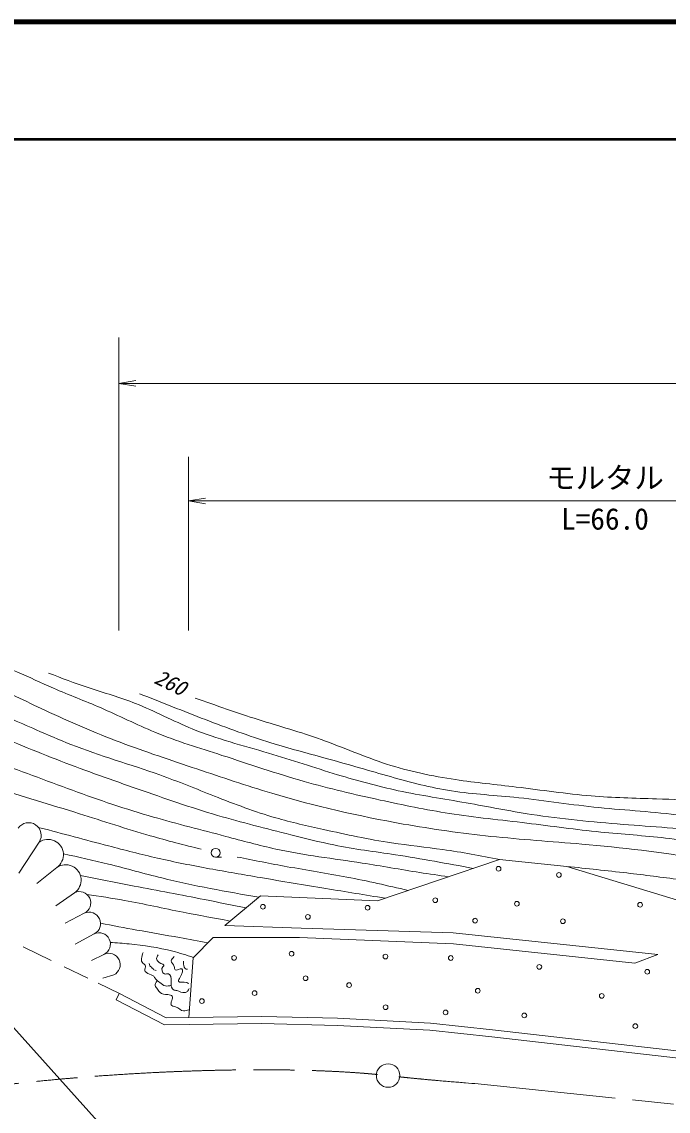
# Model space of a CAD drawing. Units: millimetres, scale not verified. Extents: x 40000 to 680000, y 20000 to 380000.
# Drawn here: x 441047 to 496072, y 287194 to 380000 of the extents above; entities that cross this region are included whole.
import ezdxf
from ezdxf.enums import TextEntityAlignment as Align

# ---------------------------------------------------------------- set-up
doc = ezdxf.new("R2010")
doc.units = ezdxf.units.MM
doc.header["$LTSCALE"] = 1000
doc.linetypes.add('CHAIN', pattern=[18.5, 12, -1.5, 3.5, -1.5])
for name, color, linetype, lineweight in [('M-BGD', 7, 'Continuous', 13), ('M-BMK', 2, 'CHAIN', 13), ('M-BMK-SRVR', 3, 'Continuous', 13), ('M-STR-STR1', 1, 'Continuous', 13), ('M-STR-STR3', 7, 'Continuous', 13), ('M-TTL', 2, 'Continuous', 140), ('M-TTL-LINE', 7, 'Continuous', 50)]:
    doc.layers.add(name, color=color, linetype=linetype, lineweight=lineweight)
doc.styles.add('ＭＳ ゴシック', font='')
doc.styles.get('ＭＳ ゴシック').set_extended_font_data('MS Gothic')

# ---------------------------------------------------------------- blocks, each defined once
blk = doc.blocks.new('open_arrow')
at = {"color": 0, "linetype": 'Continuous', "lineweight": -2}
blk.add_lwpolyline([(7.5, 1.25), (0, 0), (7.5, -1.25)], dxfattribs=at)

msp = doc.modelspace()

# ---------------------------------------------------------------- linework, layer by layer
at = {"layer": 'M-BGD'}
for p, q in [((442522, 310116), (440780, 307479)), ((457548, 308836), (458048, 308836)), ((471316, 305121), (481717, 308648)), ((481717, 308648), (487446, 308045)), ((444027, 307960), (442337, 306589)), ((487446, 308045), (496852, 305181)), ((445533, 305803), (443933, 304697)), ((458322, 303010), (461367, 305543)), ((461367, 305543), (471316, 305121)), ((446367, 304053), (444749, 303213)), ((464834, 302799), (458322, 303010)), ((477768, 302377), (464834, 302799)), ((447202, 302303), (445602, 301433)), ((455639, 300267), (457327, 301985)), ((457327, 301985), (464684, 301985)), ((464684, 301985), (477798, 301443)), ((495194, 300538), (477768, 302377)), ((441164, 301202), (443550, 300041)), ((477798, 301443), (493234, 299815)), ((448036, 300553), (446974, 300023)), ((455277, 295172), (455639, 300267)), ((493234, 299815), (495194, 300538)), ((444655, 299504), (446671, 298523)), ((447558, 298091), (449352, 297219)), ((448870, 298803), (447939, 298539)), ((449076, 296686), (449334, 297228)), ((449352, 297219), (453350, 295149)), ((449076, 296686), (453207, 294547)), ((453350, 295149), (455277, 295172)), ((455277, 295172), (461467, 295271)), ((461467, 295271), (467911, 295108)), ((453207, 294547), (455286, 294572)), ((455286, 294572), (461464, 294671)), ((461464, 294671), (467888, 294509)), ((467888, 294509), (475776, 294102)), ((467911, 295108), (475824, 294700)), ((475824, 294700), (481127, 294129)), ((475776, 294102), (481061, 293533)), ((481061, 293533), (497216, 291697)), ((481127, 294129), (497279, 292294))]:
    msp.add_line(p, q, dxfattribs=at)
for centre, radius in [((457548, 309211), 375), ((481628, 307842), 200), ((486773, 307317), 200), ((476248, 305171), 200), ((461577, 304613), 200), ((470482, 304529), 200), ((483192, 304872), 200), ((493685, 304779), 200), ((465398, 303747), 200), ((479630, 303426), 200), ((487105, 303371), 200), ((464018, 300611), 200), ((459114, 300258), 200), ((472006, 300371), 200), ((477564, 300245), 200), ((485102, 299487), 200), ((494292, 299073), 200), ((465209, 298516), 200), ((468911, 297936), 200), ((460865, 297255), 200), ((479864, 297456), 200), ((490416, 297016), 200), ((456379, 296581), 200), ((472016, 296056), 200), ((477123, 295613), 200), ((483825, 295356), 200), ((493275, 294442), 200)]:
    msp.add_circle(centre, radius, dxfattribs=at)
for centre, radius, start, end in [((441636, 310707), 1064, 326.30993, 146.30993), ((443274, 309038), 1315, 304.9194, 124.9194), ((444780, 306881), 1315, 304.9194, 124.9194), ((445950, 304928), 969, 295.4892, 115.4892), ((446785, 303178), 969, 295.4892, 115.4892), ((447619, 301428), 969, 295.4892, 115.4892), ((448453, 299678), 969, 295.4892, 115.4892)]:
    msp.add_arc(centre, radius, start, end, dxfattribs=at)
for points, knots in [([(427718, 326742), (429980, 326163), (432242, 325583), (434471, 324887), (435676, 324511), (436872, 324101), (438041, 323628), (439728, 322944), (441359, 322128), (443010, 321353), (445112, 320366), (447244, 319446), (449413, 318624), (451572, 317805), (453766, 317082), (455957, 316349), (458074, 315641), (460187, 314923), (462326, 314285), (465999, 313188), (469745, 312327), (473523, 311660), (475996, 311224), (478482, 310871), (480977, 310610), (483550, 310342), (486132, 310171), (488710, 309945), (492107, 309648), (495498, 309256), (498858, 308686), (500545, 308399), (502225, 308068), (503897, 307706), (504534, 307568), (505170, 307426), (505805, 307284)], [0, 0, 0, 0, 1, 1, 1, 2, 2, 2, 3, 3, 3, 4, 4, 4, 5, 5, 5, 6, 6, 6, 7, 7, 7, 8, 8, 8, 9, 9, 9, 10, 10, 10, 11, 11, 11, 12, 12, 12, 12]), ([(433270, 327031), (435763, 326328), (438257, 325624), (440633, 324619), (441678, 324177), (442701, 323676), (443743, 323223), (445065, 322647), (446419, 322146), (447742, 321572), (449297, 320898), (450810, 320123), (452376, 319478), (454236, 318711), (456169, 318128), (458088, 317510), (460416, 316760), (462724, 315959), (465071, 315288), (467206, 314678), (469373, 314176), (471545, 313701), (473505, 313273), (475469, 312866), (477448, 312559), (479639, 312219), (481847, 312000), (484050, 311734), (486145, 311480), (488235, 311183), (490334, 310972), (492173, 310787), (494019, 310669), (495856, 310464), (497792, 310248), (499717, 309935), (501632, 309576), (503183, 309285), (504726, 308963), (506266, 308623), (506781, 308510), (507295, 308394), (507809, 308278)], [0, 0, 0, 0, 1, 1, 1, 2, 2, 2, 3, 3, 3, 4, 4, 4, 5, 5, 5, 6, 6, 6, 7, 7, 7, 8, 8, 8, 9, 9, 9, 10, 10, 10, 11, 11, 11, 12, 12, 12, 13, 13, 13, 14, 14, 14, 14]), ([(419645, 326168), (420942, 326108), (422239, 326047), (423525, 325887), (424716, 325738), (425898, 325503), (427067, 325226), (428156, 324968), (429234, 324673), (430315, 324383), (431529, 324057), (432747, 323737), (433927, 323314), (435230, 322848), (436488, 322256), (437751, 321683), (439255, 321002), (440767, 320348), (442278, 319687), (443257, 319259), (444236, 318827), (445230, 318436), (447710, 317461), (450286, 316740), (452794, 315841), (454358, 315280), (455896, 314650), (457444, 314038), (459162, 313358), (460891, 312700), (462663, 312187), (464006, 311799), (465374, 311494), (466743, 311191), (468665, 310766), (470588, 310344), (472531, 310052), (473982, 309835), (475444, 309689), (476896, 309483), (478511, 309254), (480114, 308951), (481717, 308648)], [0, 0, 0, 0, 1, 1, 1, 2, 2, 2, 3, 3, 3, 4, 4, 4, 5, 5, 5, 6, 6, 6, 7, 7, 7, 8, 8, 8, 9, 9, 9, 10, 10, 10, 11, 11, 11, 12, 12, 12, 13, 13, 13, 14, 14, 14, 14]), ([(479460, 307883), (477264, 308291), (475068, 308699), (472859, 309036), (471106, 309302), (469345, 309524), (467610, 309875), (466377, 310125), (465157, 310441), (463935, 310750), (461852, 311278), (459766, 311789), (457707, 312395), (455433, 313065), (453193, 313851), (450953, 314634), (448751, 315405), (446549, 316172), (444374, 317014), (442187, 317861), (440026, 318783), (437831, 319603), (436014, 320282), (434172, 320891), (432372, 321633), (431375, 322044), (430391, 322496), (429362, 322788), (428195, 323119), (426970, 323245), (425758, 323418), (424316, 323623), (422892, 323895), (421454, 324083), (420259, 324238), (419054, 324335), (417850, 324432)], [0, 0, 0, 0, 1, 1, 1, 2, 2, 2, 3, 3, 3, 4, 4, 4, 5, 5, 5, 6, 6, 6, 7, 7, 7, 8, 8, 8, 9, 9, 9, 10, 10, 10, 11, 11, 11, 12, 12, 12, 12]), ([(443316, 324514), (444440, 324087), (445564, 323661), (446705, 323279), (448050, 322829), (449418, 322442), (450735, 321923), (452373, 321279), (453932, 320433), (455561, 319765), (457658, 318906), (459870, 318344), (462048, 317697), (464018, 317112), (465961, 316459), (467925, 315863), (469631, 315346), (471353, 314872), (473096, 314500), (475010, 314091), (476949, 313805), (478878, 313466), (480729, 313141), (482571, 312768), (484425, 312479), (487009, 312076), (489618, 311835), (492229, 311632), (494741, 311438), (497254, 311279), (499751, 310974), (502100, 310687), (504434, 310271), (506756, 309799), (508212, 309503), (509663, 309186), (511128, 308953), (512808, 308686), (514506, 308530), (516205, 308389), (518022, 308238), (519839, 308105), (521658, 308060), (524306, 307994), (526958, 308116), (529603, 308295), (531626, 308431), (533644, 308600), (535668, 308718), (537749, 308839), (539835, 308904), (541920, 308859), (544256, 308808), (546591, 308617), (548925, 308671), (550669, 308711), (552413, 308888), (554143, 309141), (555553, 309347), (556953, 309603), (558353, 309859)], [0, 0, 0, 0, 1, 1, 1, 2, 2, 2, 3, 3, 3, 4, 4, 4, 5, 5, 5, 6, 6, 6, 7, 7, 7, 8, 8, 8, 9, 9, 9, 10, 10, 10, 11, 11, 11, 12, 12, 12, 13, 13, 13, 14, 14, 14, 15, 15, 15, 16, 16, 16, 17, 17, 17, 18, 18, 18, 19, 19, 19, 20, 20, 20, 20]), ([(415184, 323021), (416746, 323043), (418307, 323065), (419835, 322834), (420882, 322677), (421913, 322400), (422961, 322197), (424214, 321954), (425490, 321816), (426709, 321481), (428372, 321026), (429929, 320206), (431530, 319522), (433825, 318542), (436211, 317842), (438560, 317033), (440841, 316248), (443086, 315359), (445354, 314529), (447628, 313698), (449924, 312925), (452248, 312255), (454289, 311667), (456352, 311157), (458407, 310610), (459826, 310232), (461242, 309837), (462676, 309526), (465098, 309000), (467571, 308716), (470024, 308336), (471660, 308082), (473288, 307786), (474923, 307531), (475736, 307404), (476550, 307288), (477365, 307172)], [0, 0, 0, 0, 1, 1, 1, 2, 2, 2, 3, 3, 3, 4, 4, 4, 5, 5, 5, 6, 6, 6, 7, 7, 7, 8, 8, 8, 9, 9, 9, 10, 10, 10, 11, 11, 11, 12, 12, 12, 12]), ([(451078, 322761), (452940, 322017), (454802, 321274), (456675, 320554), (458517, 319845), (460369, 319160), (462253, 318576), (463777, 318105), (465321, 317701), (466858, 317277), (468609, 316793), (470351, 316284), (472101, 315787), (473814, 315300), (475535, 314825), (477285, 314536), (479154, 314227), (481056, 314130), (482946, 313940), (485217, 313711), (487470, 313348), (489738, 313106), (492078, 312855), (494434, 312733), (496769, 312450), (499228, 312152), (501664, 311676), (504098, 311199), (505823, 310861), (507548, 310522), (509282, 310246), (512494, 309734), (515739, 309439), (518994, 309233), (522072, 309038), (525159, 308922), (528229, 309114), (530198, 309236), (532160, 309485), (534128, 309650), (536427, 309842), (538734, 309919), (541040, 309948), (543204, 309975), (545367, 309959), (547535, 309948), (549265, 309939), (550997, 309933), (552718, 310067), (554549, 310209), (556367, 310510), (558184, 310811)], [0, 0, 0, 0, 1, 1, 1, 2, 2, 2, 3, 3, 3, 4, 4, 4, 5, 5, 5, 6, 6, 6, 7, 7, 7, 8, 8, 8, 9, 9, 9, 10, 10, 10, 11, 11, 11, 12, 12, 12, 13, 13, 13, 14, 14, 14, 15, 15, 15, 16, 16, 16, 17, 17, 17, 17]), ([(455806, 322388), (457588, 321757), (459370, 321127), (461173, 320557), (462963, 319991), (464773, 319485), (466539, 318852), (468401, 318185), (470214, 317378), (472095, 316769), (474003, 316151), (475979, 315738), (477967, 315443), (479688, 315187), (481417, 315021), (483144, 314811), (485269, 314553), (487389, 314229), (489520, 314054), (491366, 313902), (493219, 313862), (495076, 313801), (496471, 313756), (497869, 313698), (499243, 313486), (500770, 313249), (502268, 312821), (503789, 312539), (505397, 312239), (507031, 312103), (508650, 311844), (510231, 311592), (511798, 311224), (513385, 311087), (515015, 310946), (516665, 311049), (518310, 311087), (520376, 311134), (522435, 311078), (524497, 311023), (527042, 310955), (529591, 310888), (532136, 310960), (534598, 311030), (537057, 311230), (539523, 311213), (542199, 311194), (544883, 310918), (547541, 311023), (549446, 311099), (551337, 311369), (553286, 311213), (554047, 311152), (554817, 311026), (555530, 311159), (556377, 311317), (557143, 311843), (557908, 312368)], [0, 0, 0, 0, 1, 1, 1, 2, 2, 2, 3, 3, 3, 4, 4, 4, 5, 5, 5, 6, 6, 6, 7, 7, 7, 8, 8, 8, 9, 9, 9, 10, 10, 10, 11, 11, 11, 12, 12, 12, 13, 13, 13, 14, 14, 14, 15, 15, 15, 16, 16, 16, 17, 17, 17, 18, 18, 18, 19, 19, 19, 19]), ([(410124, 320746), (411097, 320969), (412071, 321192), (413057, 321273), (413996, 321350), (414946, 321299), (415891, 321240), (416938, 321175), (417977, 321101), (419022, 321009), (420064, 320918), (421112, 320809), (422120, 320548), (422881, 320351), (423621, 320067), (424361, 319790), (426977, 318809), (429606, 317903), (432237, 316989), (434362, 316250), (436489, 315506), (438630, 314814), (441060, 314028), (443510, 313308), (445946, 312540), (447955, 311907), (449954, 311242), (451977, 310661), (453419, 310248), (454873, 309878), (456327, 309508)], [0, 0, 0, 0, 1, 1, 1, 2, 2, 2, 3, 3, 3, 4, 4, 4, 5, 5, 5, 6, 6, 6, 7, 7, 7, 8, 8, 8, 9, 9, 9, 10, 10, 10, 10]), ([(442583, 311348), (444528, 310829), (446472, 310310), (448420, 309799), (449809, 309434), (451199, 309074), (452599, 308754), (454069, 308418), (455548, 308126), (457031, 307853), (458470, 307589), (459912, 307342), (461355, 307097), (463216, 306780), (465077, 306467), (466940, 306160), (468615, 305884), (470292, 305613), (471969, 305342)], [0, 0, 0, 0, 1, 1, 1, 2, 2, 2, 3, 3, 3, 4, 4, 4, 5, 5, 5, 6, 6, 6, 6]), ([(444588, 309114), (445868, 308839), (447149, 308565), (448420, 308250), (449938, 307873), (451442, 307437), (452960, 307061), (455684, 306386), (458454, 305905), (461224, 305423)], [0, 0, 0, 0, 1, 1, 1, 2, 2, 2, 3, 3, 3, 3]), ([(459392, 308849), (460807, 308565), (462223, 308280), (463643, 308025), (465334, 307721), (467032, 307458), (468718, 307135), (470463, 306801), (472196, 306404), (473929, 306007)], [0, 0, 0, 0, 1, 1, 1, 2, 2, 2, 3, 3, 3, 3]), ([(446037, 307269), (447563, 306970), (449090, 306670), (450618, 306376), (452611, 305993), (454607, 305619), (456599, 305223), (457774, 304989), (458947, 304748), (460121, 304506)], [0, 0, 0, 0, 1, 1, 1, 2, 2, 2, 3, 3, 3, 3]), ([(487446, 308045), (489149, 307867), (490852, 307689), (492553, 307490), (494057, 307314), (495559, 307122), (497060, 306921), (498182, 306771), (499304, 306615), (500429, 306494), (501499, 306379), (502572, 306295), (503644, 306211)], [0, 0, 0, 0, 1, 1, 1, 2, 2, 2, 3, 3, 3, 4, 4, 4, 4]), ([(446586, 305660), (447655, 305500), (448725, 305341), (449789, 305151), (451465, 304852), (453127, 304477), (454797, 304142), (456123, 303876), (457453, 303635), (458784, 303394)], [0, 0, 0, 0, 1, 1, 1, 2, 2, 2, 3, 3, 3, 3]), ([(447754, 303204), (448780, 303009), (449806, 302815), (450834, 302629), (452046, 302410), (453261, 302203), (454473, 301980), (455274, 301833), (456075, 301679), (456875, 301525)], [0, 0, 0, 0, 1, 1, 1, 2, 2, 2, 3, 3, 3, 3]), ([(448576, 301580), (449112, 301536), (449649, 301493), (450185, 301440), (451435, 301317), (452685, 301145), (453896, 300827), (454491, 300671), (455076, 300480), (455661, 300289)], [0, 0, 0, 0, 1, 1, 1, 2, 2, 2, 3, 3, 3, 3]), ([(451380, 300721), (451254, 300362), (451128, 300003), (451364, 299791), (451439, 299724), (451551, 299672), (451581, 299590), (451622, 299478), (451508, 299310), (451519, 299187), (451533, 299034), (451742, 298951), (451922, 298877), (452105, 298802), (452259, 298736), (452356, 298598), (452383, 298559), (452406, 298515), (452433, 298474), (452525, 298338), (452667, 298251), (452805, 298149), (452956, 298038), (453103, 297909), (453270, 297870), (453424, 297835), (453595, 297876), (453766, 297917)], [0, 0, 0, 0, 1, 1, 1, 2, 2, 2, 3, 3, 3, 4, 4, 4, 5, 5, 5, 6, 6, 6, 7, 7, 7, 8, 8, 8, 9, 9, 9, 9]), ([(451891, 299791), (451905, 299720), (451920, 299649), (451953, 299590), (452012, 299486), (452129, 299419), (452216, 299327), (452242, 299300), (452266, 299270), (452294, 299249), (452348, 299209), (452422, 299198), (452495, 299187)], [0, 0, 0, 0, 1, 1, 1, 2, 2, 2, 3, 3, 3, 4, 4, 4, 4]), ([(452650, 300520), (452589, 300410), (452528, 300300), (452526, 300194), (452525, 300075), (452599, 299961), (452743, 299869), (452928, 299751), (453227, 299668), (453146, 299575), (453127, 299552), (453085, 299529), (453053, 299497), (452891, 299336), (452997, 298959), (453193, 298893), (453300, 298857), (453435, 298914), (453533, 298893), (453724, 298851), (453776, 298511), (453766, 298273), (453762, 298184), (453750, 298109), (453750, 298025), (453752, 297849), (453812, 297630), (453952, 297545), (454033, 297495), (454142, 297491), (454246, 297467), (454486, 297413), (454701, 297254), (454928, 297297), (455006, 297312), (455086, 297350), (455145, 297405), (455216, 297472), (455258, 297563), (455300, 297653)], [0, 0, 0, 0, 1, 1, 1, 2, 2, 2, 3, 3, 3, 4, 4, 4, 5, 5, 5, 6, 6, 6, 7, 7, 7, 8, 8, 8, 9, 9, 9, 10, 10, 10, 11, 11, 11, 12, 12, 12, 13, 13, 13, 13]), ([(454029, 300365), (453897, 300239), (453764, 300113), (453766, 299993), (453768, 299854), (453950, 299721), (454014, 299528), (454051, 299415), (454048, 299281), (454107, 299234), (454215, 299146), (454533, 299348), (454665, 299327), (454833, 299300), (454698, 298908), (454541, 298614), (454456, 298456), (454364, 298326), (454386, 298258), (454424, 298133), (454835, 298212), (455083, 298149), (455154, 298131), (455211, 298101), (455269, 298072)], [0, 0, 0, 0, 1, 1, 1, 2, 2, 2, 3, 3, 3, 4, 4, 4, 5, 5, 5, 6, 6, 6, 7, 7, 7, 8, 8, 8, 8]), ([(454804, 299962), (454800, 299887), (454796, 299812), (454804, 299729), (454822, 299553), (454897, 299343), (455052, 299296), (455081, 299287), (455113, 299283), (455145, 299280)], [0, 0, 0, 0, 1, 1, 1, 2, 2, 2, 3, 3, 3, 3]), ([(452557, 298289), (452467, 298149), (452376, 298009), (452402, 297886), (452424, 297784), (452526, 297693), (452604, 297591), (452684, 297487), (452740, 297372), (452821, 297297), (452973, 297155), (453216, 297152), (453487, 297126), (453641, 297112), (453804, 297090), (453859, 297003), (453965, 296832), (453657, 296410), (453766, 296243), (453821, 296159), (453983, 296140), (454122, 296088), (454402, 295985), (454585, 295751), (454819, 295732), (454953, 295721), (455103, 295781), (455253, 295840)], [0, 0, 0, 0, 1, 1, 1, 2, 2, 2, 3, 3, 3, 4, 4, 4, 5, 5, 5, 6, 6, 6, 7, 7, 7, 8, 8, 8, 9, 9, 9, 9])]:
    msp.add_open_spline(points, degree=3, knots=knots, dxfattribs=at)
at = {"layer": 'M-BMK'}
msp.add_line((479617, 289545), (534475, 283853), dxfattribs=at)
for points, knots in [([(428926, 287861), (431546, 288294), (434167, 288727), (436798, 289085), (439221, 289415), (441653, 289683), (444088, 289904), (446787, 290150), (449491, 290340), (452197, 290478), (455307, 290636), (458421, 290725), (461535, 290723), (462992, 290723), (464448, 290702), (465904, 290654), (466147, 290646), (466390, 290638), (466632, 290628), (466875, 290618), (467117, 290608), (467360, 290596), (467603, 290585), (467845, 290573), (468087, 290560), (468449, 290540), (468810, 290518), (469171, 290494), (469412, 290478), (469653, 290462), (469893, 290443), (469934, 290440), (469974, 290437), (470014, 290433), (470054, 290430), (470094, 290427), (470134, 290424), (470174, 290421), (470214, 290418), (470254, 290415), (470373, 290405), (470491, 290395), (470609, 290384), (470727, 290374), (470846, 290363), (470964, 290353), (471082, 290342), (471200, 290331), (471319, 290320)], [0, 0, 0, 0, 1, 1, 1, 2, 2, 2, 3, 3, 3, 4, 4, 4, 5, 5, 5, 6, 6, 6, 7, 7, 7, 8, 8, 8, 9, 9, 9, 10, 10, 10, 11, 11, 11, 12, 12, 12, 13, 13, 13, 14, 14, 14, 15, 15, 15, 16, 16, 16, 16]), ([(473150, 290126), (473174, 290124), (473197, 290121), (473220, 290119), (473243, 290116), (473267, 290114), (473290, 290111), (473313, 290109), (473337, 290106), (473360, 290104), (473573, 290081), (473787, 290059), (474001, 290037), (474214, 290015), (474428, 289994), (474642, 289973), (474856, 289952), (475069, 289932), (475283, 289912), (476727, 289777), (478172, 289661), (479617, 289545)], [0, 0, 0, 0, 1, 1, 1, 2, 2, 2, 3, 3, 3, 4, 4, 4, 5, 5, 5, 6, 6, 6, 7, 7, 7, 7])]:
    msp.add_open_spline(points, degree=3, knots=knots, dxfattribs=at)
at = {"layer": 'M-BMK-SRVR'}
msp.add_circle((472233, 290231), 1000, dxfattribs=at)
at = {"layer": 'M-STR-STR1'}
msp.add_line((440340, 294316), (448219, 285513), dxfattribs=at)
at = {"layer": 'M-STR-STR3'}
for p, q in [((449310, 328146), (449310, 353098)), ((449310, 349187), (561676, 349187)), ((455240, 328146), (455240, 342947)), ((455240, 339187), (521876, 339187))]:
    msp.add_line(p, q, dxfattribs=at)
at = {"layer": 'M-TTL'}
msp.add_line((680000, 380000), (40000, 380000), dxfattribs=at)
at = {"layer": 'M-TTL-LINE'}
msp.add_line((40000, 370000), (680000, 370000), dxfattribs=at)

# ---------------------------------------------------------------- block references
at = {"layer": 'M-STR-STR3', "xscale": 193, "yscale": 193}
for p in [(449310, 349187), (455240, 339187)]:
    msp.add_blockref('open_arrow', p, dxfattribs=at)

# ---------------------------------------------------------------- texts
at = {"layer": 'M-BGD', "style": 'ＭＳ ゴシック', "oblique": 15}
msp.add_text('260', height=1320, rotation=333.97, dxfattribs=at).set_placement((452033, 323354), align=Align.BOTTOM_LEFT)
at = {"layer": 'M-STR-STR3', "style": 'ＭＳ ゴシック'}
for s, p in [('モルタル', (485696, 339687)), ('L=66.0', (486946, 336187))]:
    msp.add_text(s, height=1833, dxfattribs=at).set_placement(p, align=Align.BOTTOM_LEFT)

doc.saveas('drawing.dxf')
